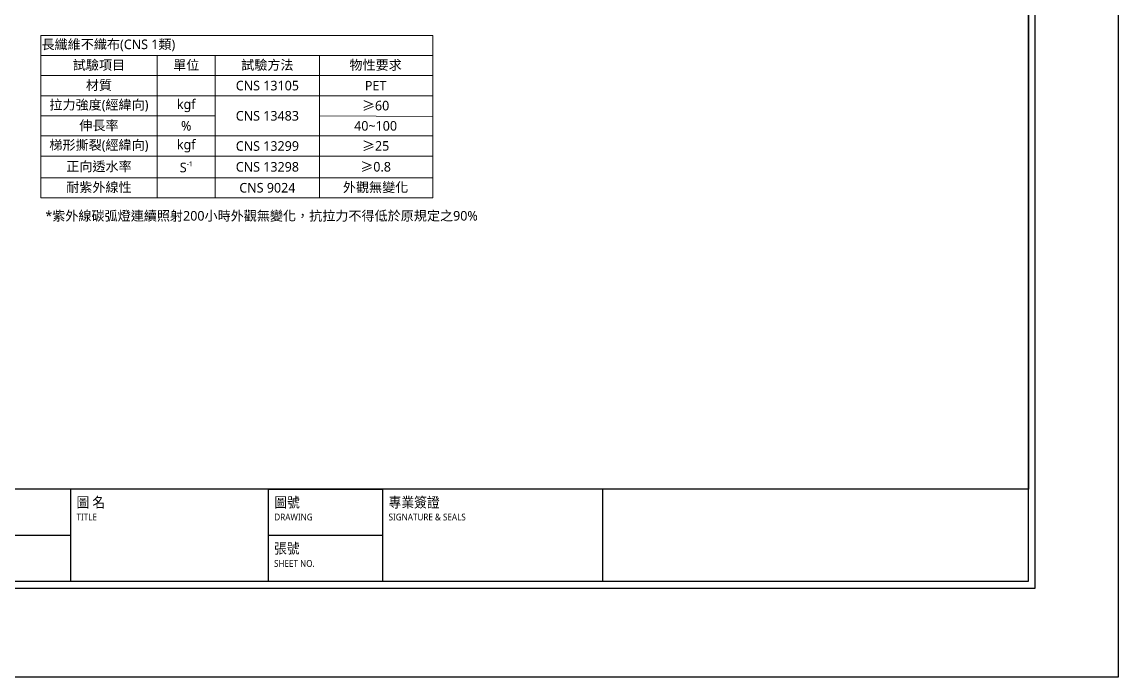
# Model space of a CAD drawing. Header units: millimetres. Extents: x 438 to 4638, y 478 to 3448.
# Drawn here: x 2353 to 4638, y 478 to 1845 of the extents above; entities that cross this region are included whole.
import ezdxf
from ezdxf.enums import TextEntityAlignment as Align

# ---------------------------------------------------------------- set-up
doc = ezdxf.new("R2010")
doc.units = ezdxf.units.MM
doc.styles.get("Standard").update_dxf_attribs({"font": 'arial.ttf'})
doc.styles.add('圖框文字', font='Microsoft JhengHei.ttf')
doc.styles.add('微軟正黑體-20', font='Microsoft JhengHei.ttf', dxfattribs={"height": 20})

msp = doc.modelspace()

# ---------------------------------------------------------------- linework, layer by layer
for p, q in [((4638.5, 3448.4, -163.2), (4638.5, 478.4, -163.2)), ((4451.4, 3249.6, -163.2), (4451.4, 870.4, -163.2)), ((4451.4, 678.2, -163.2), (4451.4, 3249.6, -163.2)), ((4451.4, 870.4, -163.2), (625.5, 870.4, -163.2)), ((4451.4, 870.4, -163.2), (625.5, 870.4, -163.2)), ((2453.9, 870.4, -163.2), (2453.9, 678.2, -163.2)), ((2866.4, 870.4, -163.2), (3104.7, 870.4, -163.2)), ((2866.4, 870.4, -163.2), (2866.4, 678.2, -163.2)), ((3104.7, 870.4, -163.2), (3104.7, 678.2, -163.2)), ((3104.7, 870.4, -163.2), (3104.7, 678.2, -163.2)), ((3563.5, 870.4, -163.2), (3563.5, 678.2, -163.2)), ((2005.7, 774.3, -163.2), (2453.9, 774.3, -163.2)), ((2866.4, 774.3, -163.2), (3104.7, 774.3, -163.2)), ((625.5, 678.2, -163.2), (4451.4, 678.2, -163.2)), ((4638.5, 478.4, -163.2), (438.5, 478.4, -163.2))]:
    msp.add_line(p, q)
at = {"color": 4}
for p, q in [((4465.6, 663.9, -163.2), (4465.6, 3263.8, -163.2)), ((611.3, 663.9, -163.2), (4465.6, 663.9, -163.2))]:
    msp.add_line(p, q, dxfattribs=at)
at = {"lineweight": 5}
for p, q in [((2392.2, 1817.3), (3166.1, 1817.3)), ((2392.2, 1817.3), (2392.2, 1478.2)), ((3209.7, 1817.3), (3166.1, 1817.3)), ((3209.7, 1817.3), (3209.7, 1478.2)), ((2392.2, 1775.3), (3209.7, 1775.3)), ((2634.6, 1775.3), (2634.6, 1478.2)), ((2756.1, 1775.3), (2756.1, 1478.2)), ((2973.1, 1775.3), (2973.1, 1478.2)), ((2392.2, 1733.3), (3209.7, 1733.3)), ((2392.2, 1691.3), (3209.7, 1691.3)), ((2392.2, 1649.3), (2756.1, 1649.3)), ((2973.1, 1649.3), (3209.7, 1647.8)), ((2392.2, 1607.3), (3209.7, 1607.3)), ((2392.2, 1565.3), (3209.7, 1565.3)), ((2392.2, 1520.2), (3209.7, 1520.2)), ((2392.2, 1478.2), (3209.7, 1478.2))]:
    msp.add_line(p, q, dxfattribs=at)

# ---------------------------------------------------------------- texts
at = {"lineweight": 5, "style": '微軟正黑體-20'}
msp.add_text('*紫外線碳弧燈連續照射200小時外觀無變化，抗拉力不得低於原規定之90%%%', height=20, dxfattribs=at).set_placement((2401.7, 1430.8))
at = {"color": 3, "style": '圖框文字', "width": 0.91}
for s, p in [('圖 名', (2466.6, 843, -163.2)), ('圖號', (2879.1, 843, -163.2)), ('專業簽證', (3117.4, 843, -163.2)), ('張號', (2878.6, 746.9, -163.2))]:
    msp.add_text(s, height=21.43, dxfattribs=at).set_placement(p, align=Align.MIDDLE_LEFT)
at = {"style": '圖框文字', "width": 0.91}
for s, height, p in [('TITLE', 14.21, (2466.6, 812.4, -163.2)), ('DRAWING', 14.21, (2879.1, 812.4, -163.2)), ('SIGNATURE & SEALS', 14.212, (3117.4, 812.4, -163.2)), ('SHEET NO.', 14.21, (2878.6, 715.5, -163.2))]:
    msp.add_text(s, height=height, dxfattribs=at).set_placement(p, align=Align.MIDDLE_LEFT)
at = {"lineweight": 5, "char_height": 20, "style": '微軟正黑體-20'}
for s, insert, width, attachment_point in [('長纖維不織布(CNS 1類)', (2393.7, 1796.3), 770.955, 4), ('{\\C256;試驗項目}', (2513.4, 1754.3), 239.424, 5), ('單位', (2695.4, 1754.3), 118.521, 5), ('試驗方法', (2864.6, 1754.3), 213.977, 5), ('物性要求', (3090.3, 1754.3), 190.033, 5), ('材質', (2513.4, 1712.3), 239.424, 5), ('CNS 13105', (2864.6, 1712.3), 213.977, 5), ('PET', (3090.3, 1712.3), 190.033, 5), ('{\\C256;拉力強度(經緯向)}', (2513.4, 1670.3), 239.424, 5), ('kgf', (2695.4, 1670.3), 118.521, 5), ('{\\fSimSun|b0|i0|c134|p2;≥}60', (3090.3, 1670.3), 190.033, 5), ('CNS 13483', (2864.6, 1649.3), 213.977, 5), ('{\\C256;伸長率}', (2513.4, 1628.3), 239.424, 5), ('{\\C256;40~100}', (3090.3, 1628.3), 190.033, 5), ('{\\C256;梯形撕裂(經緯向)}', (2513.4, 1586.3), 239.424, 5), ('kgf', (2695.4, 1586.3), 118.521, 5), ('CNS 13299', (2864.6, 1586.3), 213.977, 5), ('{\\fSimSun|b0|i0|c134|p2;≥}25', (3090.3, 1586.3), 190.033, 5), ('{\\C256;正向透水率}', (2513.4, 1542.8), 239.424, 5), ('\\A1;{\\C256;S\\H0.525x;\\S-1^ ;}', (2695.4, 1542.8), 118.521, 5), ('CNS 13298', (2864.6, 1542.8), 213.977, 5), ('{\\C256;耐紫外線性}', (2513.4, 1499.2), 239.424, 5), ('CNS 9024', (2864.6, 1499.2), 213.977, 5), ('{\\C256;外觀無變化}', (3090.3, 1499.2), 190.033, 5)]:
    msp.add_mtext(s, dxfattribs=dict(at, insert=insert, width=width, attachment_point=attachment_point))
at = {"lineweight": 5, "char_height": 20, "attachment_point": 5}
for s, insert, width in [('{\\fMicrosoft JhengHei|b0|i0|c136|p34;\\C256;%}', (2695.4, 1628.3), 118.521), ('{\\fSimSun|b0|i0|c134|p2;≥\\fMicrosoft JhengHei|b0|i0|c136|p34;0.8}', (3090.3, 1542.8), 190.033)]:
    msp.add_mtext(s, dxfattribs=dict(at, insert=insert, width=width))

doc.saveas('drawing.dxf')
